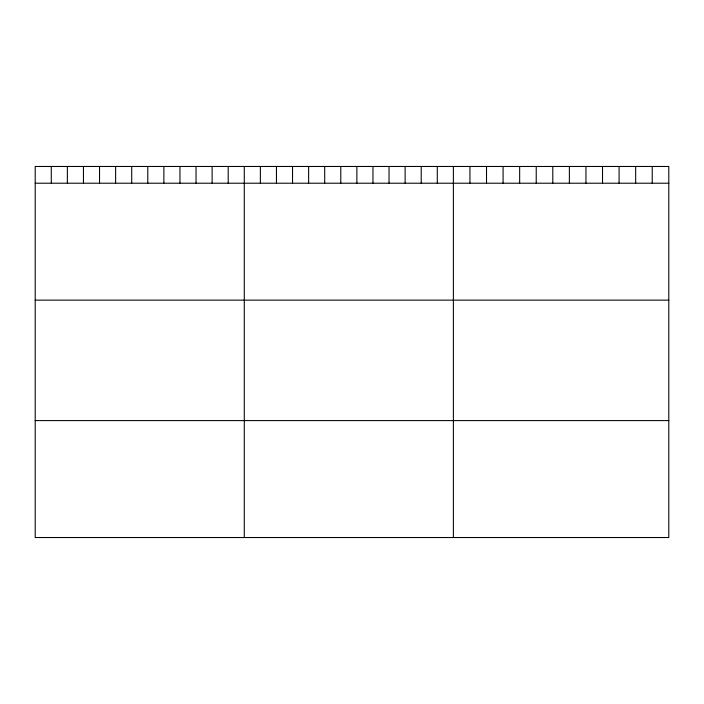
<?xml version="1.0" encoding="UTF-8"?>
<svg xmlns="http://www.w3.org/2000/svg" width="704" height="704" viewBox="0 0 704 704"><rect width="100%" height="100%" fill="white"/><g stroke="black" fill="none" stroke-linecap="round" stroke-linejoin="round"><path stroke-width="1.06" d="M668.8 183.216L668.8 537.522L35.2 537.522L35.2 166.478L668.8 166.478L668.8 183.216L35.2 183.216M35.2 300.142L668.8 300.142M35.2 420.596L668.8 420.596M652.23 166.478L652.23 183.216M635.659 166.478L635.659 183.216M619.089 166.478L619.089 183.216M602.518 166.478L602.518 183.216M585.948 166.478L585.948 183.216M569.378 166.478L569.378 183.216M552.798 166.478L552.798 183.216M536.228 166.478L536.228 183.216M519.658 166.478L519.658 183.216M503.087 166.478L503.087 183.216M486.517 166.478L486.517 183.216M469.946 166.478L469.946 183.216M453.376 166.478L453.376 537.522M437.29 166.478L437.29 183.216M421.212 166.478L421.212 183.216M405.126 166.478L405.126 183.216M389.039 166.478L389.039 183.216M372.962 166.478L372.962 183.216M356.875 166.478L356.875 183.216M340.789 166.478L340.789 183.216M324.702 166.478L324.702 183.216M308.625 166.478L308.625 183.216M292.538 166.478L292.538 183.216M276.452 166.478L276.452 183.216M260.374 166.478L260.374 183.216M244.288 166.478L244.288 537.522M228.202 166.478L228.202 183.216M212.124 166.478L212.124 183.216M196.038 166.478L196.038 183.216M179.951 166.478L179.951 183.216M163.874 166.478L163.874 183.216M147.787 166.478L147.787 183.216M131.701 166.478L131.701 183.216M115.614 166.478L115.614 183.216M99.537 166.478L99.537 183.216M83.45 166.478L83.45 183.216M67.364 166.478L67.364 183.216M51.286 166.478L51.286 183.216"/></g></svg>
